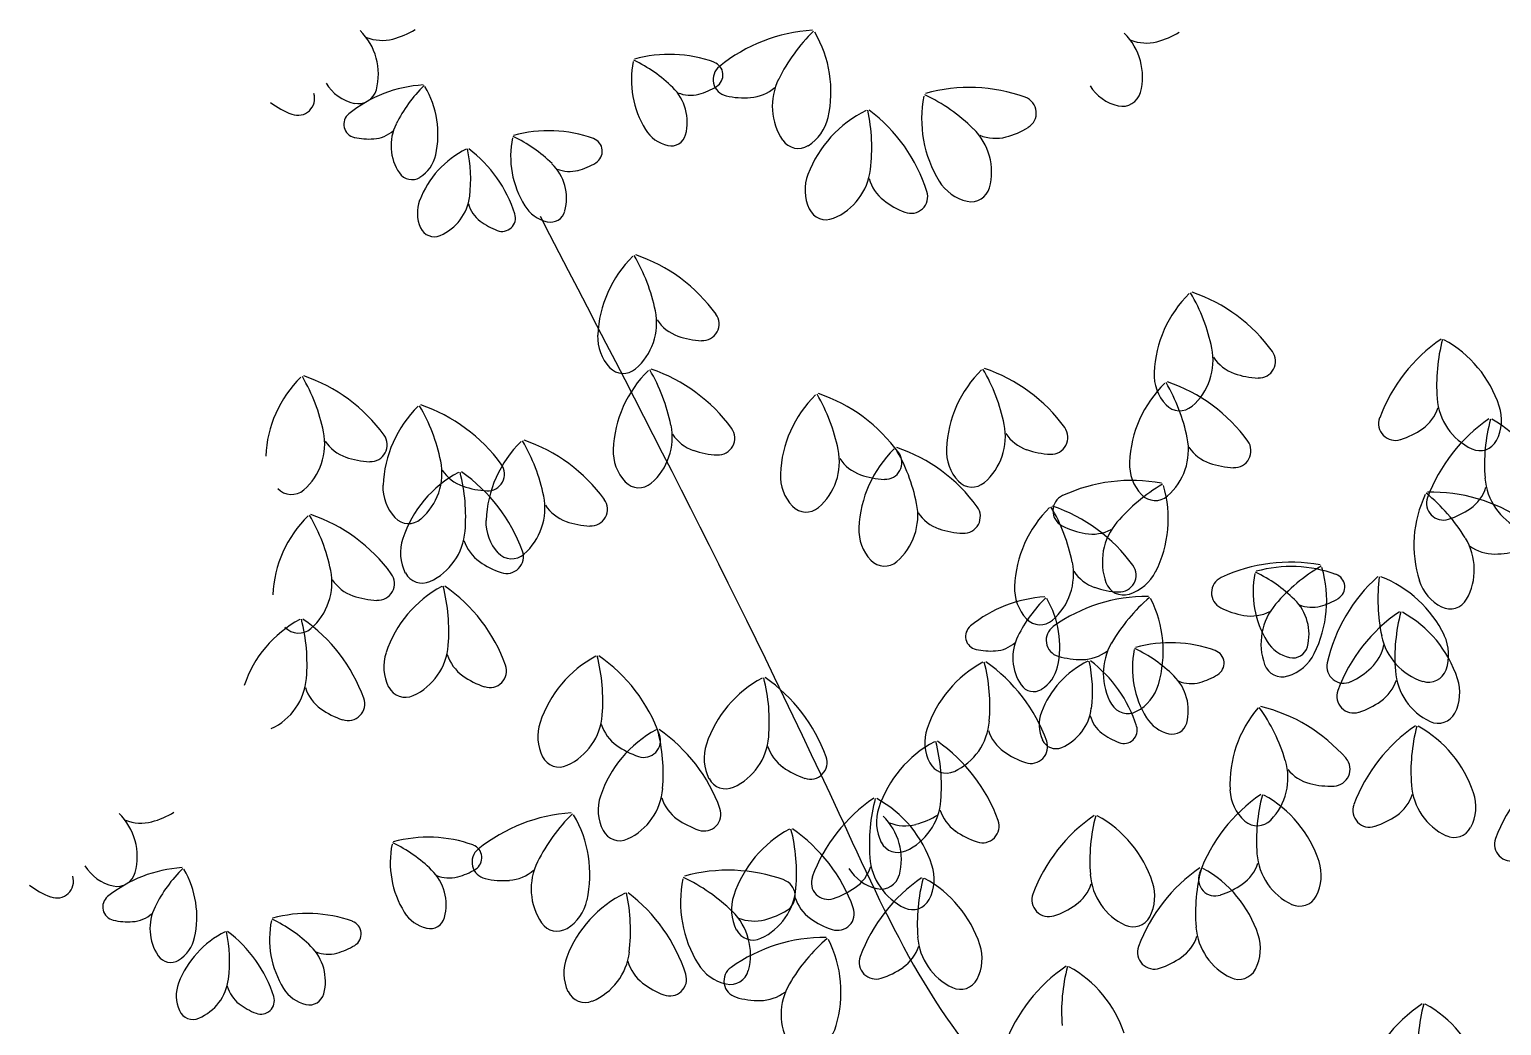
# Model space of a CAD drawing. Header units: millimetres. Extents: x 87938 to 265635, y 330093 to 434310.
# Drawn here: x 128490 to 129537, y 385692 to 386401 of the extents above; entities that cross this region are included whole.
import ezdxf

# ---------------------------------------------------------------- set-up
doc = ezdxf.new("R2010")
doc.units = ezdxf.units.MM

# ---------------------------------------------------------------- blocks, each defined once
blk = doc.blocks.new('A$C375B4AEE')
for centre, radius, start, end in [((223.7, 4845.8), 43.4, 345.1277, 45.5062), ((269.8, 4899.4), 29.6, 247.9291, 284.7688), ((262.3, 4927.7), 58.9, 284.7688, 301.656), ((583.4, 4760.1), 117.2, 93.6396, 128.9153), ((665.5, 4785.8), 126.8, 134.427, 153.5598), ((505.5, 4833.2), 83.7, 347.348, 30.4957), ((767.5, 4843.9), 43.4, 345.1277, 45.5062), ((806.1, 4925.8), 58.9, 284.7688, 301.656), ((813.6, 4897.5), 29.6, 247.9291, 284.7688), ((514, 4841.6), 66.9, 168.5702, 211.718), ((405.4, 4763.9), 101.5, 45.5062, 64.6389), ((474.2, 4766), 93.8, 70.1506, 105.4264), ((517.2, 4842), 11.9, 128.9154, 257.845), ((502.8, 4845.2), 9.54, 301.221, 70.1506), ((590.8, 4822.9), 43.4, 153.5598, 213.9383), ((209.8, 4828.4), 11.9, 248.7823, 17.7116), ((256.9, 4856), 31.8, 211.718, 257.1334), ((304.9, 4744.5), 93.8, 93.6396, 128.9153), ((252.8, 4838.1), 13.3, 257.1334, 345.1277), ((370.6, 4765.1), 101.5, 134.427, 153.5598), ((242.6, 4803), 66.9, 347.348, 30.4958), ((452.2, 4811.6), 34.7, 345.1277, 45.5062), ((489.1, 4854.5), 23.7, 247.9291, 284.7688), ((483.1, 4877.1), 47.1, 284.7688, 301.656), ((527.5, 4887.8), 58.9, 257.41, 274.2972), ((529.7, 4858.6), 29.6, 274.2972, 311.1369), ((737.4, 4813.6), 83.7, 168.5702, 211.718), ((601.6, 4716.5), 126.8, 45.5062, 64.6389), ((687.6, 4719.1), 117.2, 70.1507, 105.4264), ((800.6, 4854.2), 31.8, 211.718, 257.1334), ((796.5, 4836.2), 13.3, 257.1334, 345.1277), ((226.3, 4872.3), 58.9, 232.3299, 249.2171), ((651.1, 4744.8), 83.7, 116.1314, 159.2791), ((491.4, 4793.3), 126.8, 353.0673, 12.2001), ((545.8, 4726.6), 117.2, 17.7118, 52.9875), ((723.4, 4818.1), 11.9, 301.2211, 70.1507), ((252, 4810.1), 9.54, 128.9155, 257.8449), ((310.8, 4794.8), 34.7, 153.5598, 213.9384), ((556.1, 4821.8), 31.8, 301.9326, 347.348), ((260.2, 4846.7), 47.1, 257.41, 274.2972), ((262, 4823.3), 23.7, 274.2972, 311.1369), ((428.1, 4787.3), 66.9, 168.5702, 211.718), ((319.5, 4709.7), 101.5, 45.5062, 64.6389), ((388.3, 4711.7), 93.8, 70.1506, 105.4264), ((416.9, 4790.9), 9.54, 301.221, 70.1506), ((478.7, 4819.8), 25.4, 211.7179, 257.1334), ((475.4, 4805.4), 10.7, 257.1334, 345.1275), ((565.9, 4806.2), 13.3, 213.9383, 301.9325), ((660.1, 4776), 43.4, 345.1277, 45.5062), ((706.2, 4829.7), 29.6, 247.9291, 284.7688), ((698.7, 4858), 58.9, 284.7688, 301.656), ((359.1, 4732.3), 66.9, 116.1314, 159.2792), ((283.1, 4793.9), 25.4, 301.9326, 347.3479), ((231.3, 4771.1), 101.5, 353.0673, 12.2001), ((274.9, 4717.7), 93.8, 17.7118, 52.9875), ((366.3, 4757.3), 34.7, 345.1277, 45.5062), ((403.1, 4800.2), 23.7, 247.9291, 284.7688), ((397.1, 4822.8), 47.1, 284.7688, 301.656), ((574.2, 4783.2), 43.4, 292.6888, 353.0673), ((290.9, 4781.4), 10.7, 213.9382, 301.9326), ((602.5, 4763.2), 31.8, 159.2791, 204.6946), ((644.8, 4779.4), 29.6, 195.4903, 232.3299), ((693.2, 4786.3), 31.8, 211.718, 257.1334), ((297.6, 4763), 34.7, 292.6889, 353.0673), ((646.1, 4758.6), 11.9, 248.7822, 17.7116), ((689.1, 4768.3), 13.3, 257.1334, 345.1277), ((320.2, 4747), 25.4, 159.2791, 204.6945), ((354, 4759.9), 23.7, 195.4903, 232.33), ((355.1, 4743.4), 9.54, 248.7821, 17.7116), ((392.8, 4765.5), 25.4, 211.7179, 257.1334), ((389.5, 4751.1), 10.7, 257.1334, 345.1275), ((585.8, 4755.5), 13.3, 204.6945, 292.6888), ((662.7, 4802.6), 58.9, 232.3299, 249.2171), ((306.8, 4740.8), 10.7, 204.6944, 292.6889), ((368.4, 4778.5), 47.1, 232.3299, 249.2171), ((506.8, 4656.4), 83.7, 134.4245, 177.5723), ((339.9, 4652.3), 126.8, 11.3604, 30.4932), ((412.6, 4606.1), 117.2, 36.0049, 71.2807), ((902.8, 4629.9), 83.7, 134.4245, 177.5723), ((735.9, 4625.7), 126.8, 11.3604, 30.4932), ((808.6, 4579.5), 117.2, 36.0049, 71.2807), ((421.7, 4668.7), 43.4, 310.982, 11.3604), ((497.7, 4668), 11.9, 267.0753, 36.0051), ((490, 4687.3), 29.6, 213.7834, 250.6231), ((454.9, 4658.6), 31.8, 177.5723, 222.9878), ((499.7, 4714.9), 58.9, 250.6231, 267.5103), ((1089.6, 4560.4), 117.2, 124.4099, 159.6857), ((1147, 4624.6), 126.8, 165.1974, 184.3302), ((985.2, 4583.4), 83.7, 18.1183, 61.2661), ((817.7, 4642.2), 43.4, 310.9819, 11.3604), ((886, 4660.7), 29.6, 213.7834, 250.6231), ((893.7, 4641.4), 11.9, 267.0755, 36.0051), ((176.3, 4520), 117.2, 36.0049, 71.2807), ((441.4, 4646.1), 13.3, 222.9877, 310.9819), ((517.8, 4575.1), 83.7, 134.4245, 177.5723), ((350.9, 4571), 126.8, 11.3604, 30.4932), ((423.6, 4524.8), 117.2, 36.0049, 71.2807), ((755, 4575.6), 83.7, 134.4245, 177.5723), ((588.1, 4571.5), 126.8, 11.3604, 30.4932), ((660.8, 4525.3), 117.2, 36.0049, 71.2807), ((850.9, 4632.1), 31.8, 177.5723, 222.9878), ((895.7, 4688.3), 58.9, 250.6231, 267.5103), ((270.5, 4570.3), 83.7, 134.4245, 177.5723), ((103.7, 4566.2), 126.8, 11.3604, 30.4932), ((885.3, 4566), 83.7, 134.4245, 177.5723), ((718.4, 4561.9), 126.8, 11.3604, 30.4932), ((791.1, 4515.7), 117.2, 36.0049, 71.2807), ((259.7, 4499.3), 117.2, 36.0049, 71.2807), ((636.8, 4557.7), 83.7, 134.4245, 177.5723), ((470, 4553.6), 126.8, 11.3604, 30.4932), ((542.6, 4507.4), 117.2, 36.0049, 71.2807), ((837.4, 4619.5), 13.3, 222.9877, 310.982), ((1063.8, 4618.3), 43.4, 184.3302, 244.7086), ((354, 4549.6), 83.7, 134.4245, 177.5723), ((187.1, 4545.4), 126.8, 11.3604, 30.4932), ((990.8, 4597), 11.9, 159.6855, 288.6153), ((993.1, 4617.6), 29.6, 305.0674, 341.9073), ((1123.7, 4503.7), 117.2, 124.4099, 159.6857), ((1181.1, 4567.8), 126.8, 165.1974, 184.3302), ((1019.3, 4526.7), 83.7, 18.1183, 61.2661), ((1034.6, 4599.6), 31.8, 332.7028, 18.1184), ((185.5, 4582.6), 43.4, 310.9819, 11.3604), ((261.5, 4581.9), 11.9, 267.0754, 36.005), ((432.8, 4587.4), 43.4, 310.982, 11.3604), ((501, 4605.9), 29.6, 213.7834, 250.6231), ((508.8, 4586.7), 11.9, 267.0753, 36.0051), ((669.9, 4587.9), 43.4, 310.9819, 11.3604), ((738.2, 4606.4), 29.6, 213.7834, 250.6231), ((745.9, 4587.2), 11.9, 267.0755, 36.0051), ((976.3, 4641.6), 58.9, 288.1803, 305.0675), ((253.7, 4601.1), 29.6, 213.7834, 250.6231), ((427.3, 4524.6), 83.7, 134.4245, 177.5723), ((260.4, 4520.4), 126.8, 11.3604, 30.4932), ((333.1, 4474.2), 117.2, 36.0049, 71.2807), ((466, 4577.3), 31.8, 177.5723, 222.9878), ((551.8, 4570), 43.4, 310.982, 11.3604), ((692.7, 4519.3), 83.7, 134.4245, 177.5723), ((525.8, 4515.2), 126.8, 11.3604, 30.4932), ((598.4, 4469), 117.2, 36.0049, 71.2807), ((703.1, 4577.8), 31.8, 177.5723, 222.9878), ((747.9, 4634.1), 58.9, 250.6231, 267.5103), ((800.2, 4578.3), 43.4, 310.9819, 11.3604), ((868.5, 4596.8), 29.6, 213.7834, 250.6231), ((876.2, 4577.6), 11.9, 267.0755, 36.0051), ((1051, 4591.1), 13.3, 244.7086, 332.7027), ((263.4, 4628.8), 58.9, 250.6231, 267.5103), ((268.9, 4561.9), 43.4, 310.9819, 11.3604), ((344.9, 4561.1), 11.9, 267.0753, 36.0051), ((510.7, 4633.6), 58.9, 250.6231, 267.5103), ((620, 4588.6), 29.6, 213.7834, 250.6231), ((627.8, 4569.3), 11.9, 267.0755, 36.0051), ((833.4, 4568.2), 31.8, 177.5723, 222.9878), ((878.2, 4624.5), 58.9, 250.6231, 267.5103), ((363.8, 4488.7), 83.7, 118.3446, 161.4923), ((337.1, 4580.4), 29.6, 213.7834, 250.6231), ((202.4, 4530.9), 126.8, 355.2805, 14.4133), ((259.4, 4466.4), 117.2, 19.925, 55.2007), ((585, 4559.9), 31.8, 177.5723, 222.9878), ((629.7, 4616.2), 58.9, 250.6231, 267.5103), ((1097.9, 4561.5), 43.4, 184.3302, 244.7086), ((205.2, 4559.9), 13.3, 222.9876, 310.9819), ((302.1, 4551.8), 31.8, 177.5723, 222.9877), ((346.9, 4608.1), 58.9, 250.6231, 267.5103), ((452.5, 4564.7), 13.3, 222.9877, 310.9819), ((689.6, 4565.2), 13.3, 222.9877, 310.982), ((803.2, 4439.4), 117.2, 79.5427, 114.8184), ((889.1, 4444.4), 126.8, 120.3301, 139.4629), ((745.5, 4529.3), 83.7, 333.251, 16.3987), ((932.3, 4449.6), 126.8, 31.4092, 50.542), ((1016.4, 4431.1), 117.2, 56.0537, 91.3294), ((1027.2, 4560.9), 29.6, 305.0674, 341.9073), ((342.2, 4536.9), 43.4, 310.982, 11.3604), ((410.5, 4555.4), 29.6, 213.7834, 250.6231), ((418.2, 4536.1), 11.9, 267.0753, 36.0051), ((571.5, 4547.4), 13.3, 222.9877, 310.9819), ((607.6, 4531.6), 43.4, 310.9819, 11.3604), ((683.6, 4530.9), 11.9, 267.0755, 36.0051), ((803.4, 4477.6), 83.7, 134.4245, 177.5723), ((636.5, 4473.5), 126.8, 11.3604, 30.4932), ((709.2, 4427.3), 117.2, 36.0049, 71.2807), ((759, 4535), 11.9, 114.8186, 243.7477), ((819.9, 4555.6), 13.3, 222.9877, 310.982), ((1087.7, 4510.6), 83.7, 154.4733, 197.6211), ((1024.9, 4540.3), 11.9, 159.6855, 288.6153), ((1010.4, 4584.9), 58.9, 288.1803, 305.0675), ((275.6, 4471.6), 83.7, 134.4245, 177.5723), ((108.8, 4467.5), 126.8, 11.3604, 30.4932), ((181.4, 4421.3), 117.2, 36.0049, 71.2807), ((288.6, 4539.2), 13.3, 222.9876, 310.9819), ((375.4, 4526.8), 31.8, 177.5723, 222.9878), ((420.2, 4583), 58.9, 250.6231, 267.5103), ((675.8, 4550.1), 29.6, 213.7834, 250.6231), ((825.7, 4498.6), 43.4, 139.4629, 199.8413), ((285.5, 4524), 43.4, 294.902, 355.2805), ((640.8, 4521.5), 31.8, 177.5723, 222.9878), ((685.6, 4577.8), 58.9, 250.6231, 267.5103), ((780.2, 4576.9), 58.9, 243.313, 260.2003), ((775.2, 4548), 29.6, 260.2003, 297.04), ((1003.6, 4493), 43.4, 331.0307, 31.4092), ((314.6, 4505.1), 31.8, 161.4923, 206.9078), ((356.2, 4522.9), 29.6, 197.7034, 234.5432), ((362, 4514.2), 13.3, 222.9877, 310.9819), ((358.4, 4502.3), 11.9, 250.9954, 19.9249), ((1061.3, 4533.8), 29.6, 233.8322, 270.6718), ((1061, 4563.1), 58.9, 270.6718, 287.559), ((373.2, 4546.8), 58.9, 234.5431, 251.4304), ((627.3, 4508.9), 13.3, 222.9877, 310.982), ((718.4, 4489.9), 43.4, 310.9819, 11.3604), ((794.4, 4489.2), 11.9, 267.0755, 36.0051), ((916.1, 4381.2), 117.2, 79.5426, 114.8184), ((916.7, 4401.5), 93.8, 70.1507, 105.4264), ((1002, 4386.1), 126.8, 120.3301, 139.4629), ((858.3, 4471), 83.7, 333.251, 16.3987), ((190.6, 4483.9), 43.4, 310.9819, 11.3604), ((258.8, 4502.4), 29.6, 213.7834, 250.6231), ((266.6, 4483.2), 11.9, 267.0754, 36.005), ((298.2, 4496.8), 13.3, 206.9077, 294.902), ((786.6, 4508.4), 29.6, 213.7834, 250.6231), ((791.8, 4506), 31.8, 287.8356, 333.2511), ((871.9, 4476.7), 11.9, 114.8186, 243.7477), ((956.5, 4477.2), 66.9, 168.5702, 211.718), ((847.9, 4399.5), 101.5, 45.5062, 64.6389), ((1056.7, 4401), 117.2, 131.9815, 167.2573), ((945.3, 4480.8), 9.54, 301.2212, 70.1508), ((1105.2, 4472.1), 126.8, 172.769, 191.9018), ((950.3, 4410), 83.7, 25.6898, 68.8377), ((1038.2, 4494.9), 31.8, 197.6211, 243.0364), ((268.5, 4530.1), 58.9, 250.6231, 267.5103), ((351.9, 4407.5), 83.7, 118.3446, 161.4923), ((190.4, 4449.7), 126.8, 355.2805, 14.4133), ((247.4, 4385.2), 117.2, 19.925, 55.2007), ((747.4, 4380.1), 93.8, 93.6396, 128.9154), ((751.6, 4479.8), 31.8, 177.5723, 222.9878), ((814.8, 4356.9), 117.2, 89.8729, 125.1487), ((796.3, 4536.1), 58.9, 250.6231, 267.5103), ((797.4, 4488.4), 13.3, 199.8415, 287.8357), ((813.1, 4400.6), 101.5, 134.427, 153.5598), ((685.1, 4438.6), 66.9, 347.348, 30.4958), ((898.5, 4377.1), 126.8, 130.6604, 149.7932), ((741.9, 4434.9), 83.7, 343.5813, 26.7291), ((893, 4518.6), 58.9, 243.313, 260.2002), ((888.1, 4489.7), 29.6, 260.2002, 297.04), ((938.6, 4440.3), 43.4, 139.4629, 199.8413), ((894.7, 4447.1), 34.7, 345.1277, 45.5062), ((931.5, 4490), 23.7, 247.9292, 284.7688), ((925.6, 4512.7), 47.1, 284.7688, 301.656), ((1059.9, 4366.5), 117.2, 124.4099, 159.6857), ((1029.8, 4478.5), 13.3, 243.0365, 331.0304), ((250.9, 4384), 83.7, 118.3446, 161.4923), ((89.5, 4426.2), 126.8, 355.2805, 14.4133), ((146.5, 4361.7), 117.2, 19.925, 55.2007), ((694.5, 4445.6), 9.54, 128.9153, 257.8448), ((738.1, 4467.2), 13.3, 222.9877, 310.982), ((754.2, 4442.9), 11.9, 125.1488, 254.0782), ((1117.3, 4430.6), 126.8, 165.1974, 184.3302), ((955.6, 4389.4), 83.7, 18.1183, 61.2661), ((210.3, 4461.2), 13.3, 222.9876, 310.9819), ((753.3, 4430.4), 34.7, 153.5598, 213.9383), ((1023.5, 4454.9), 43.4, 191.9018, 252.2802), ((997, 4432.5), 31.8, 340.2745, 25.69), ((302.7, 4423.9), 31.8, 161.4923, 206.9078), ((273.6, 4442.8), 43.4, 294.902, 355.2805), ((344.3, 4441.7), 29.6, 197.7034, 234.5432), ((357, 4335.6), 117.2, 19.925, 55.2007), ((702.7, 4482.3), 47.1, 257.41, 274.2972), ((704.5, 4458.9), 23.7, 274.2972, 311.1369), ((767.8, 4458.7), 29.6, 270.5305, 307.3701), ((826.4, 4419.1), 43.4, 149.7932, 210.1716), ((870.6, 4422.9), 66.9, 168.5702, 211.718), ((762, 4345.2), 101.5, 45.5062, 64.6389), ((830.8, 4347.3), 93.8, 70.1507, 105.4264), ((859.4, 4426.5), 9.54, 301.2212, 70.1508), ((921.2, 4455.3), 25.4, 211.718, 257.1334), ((904.7, 4447.7), 31.8, 287.8356, 333.2511), ((917.9, 4441), 10.7, 257.1336, 345.1276), ((953.5, 4445), 29.6, 312.639, 349.4788), ((346.4, 4421.1), 11.9, 250.9954, 19.9249), ((461.5, 4357.8), 83.7, 118.3446, 161.4923), ((300, 4400.1), 126.8, 355.2805, 14.4133), ((737, 4353.5), 83.7, 118.3446, 161.4923), ((575.5, 4395.7), 126.8, 355.2805, 14.4133), ((632.5, 4331.2), 117.2, 19.925, 55.2007), ((801.5, 4367.9), 66.9, 116.1314, 159.2792), ((725.6, 4429.5), 25.4, 301.9326, 347.3479), ((767.5, 4488), 58.9, 253.6434, 270.5305), ((673.8, 4406.6), 101.5, 353.0673, 12.2001), ((717.3, 4353.3), 93.8, 17.7117, 52.9875), ((910.3, 4430.1), 13.3, 199.8415, 287.8356), ((954, 4424.2), 11.9, 167.2572, 296.1866), ((933.7, 4466.5), 58.9, 295.7519, 312.6391), ((1014.4, 4426.3), 13.3, 252.2801, 340.2746), ((172.6, 4419.3), 43.4, 294.902, 355.2805), ((361.3, 4465.6), 58.9, 234.5431, 251.4304), ((579.9, 4342.3), 83.7, 118.3446, 161.4923), ((418.5, 4384.5), 126.8, 355.2805, 14.4133), ((475.5, 4320), 117.2, 19.925, 55.2007), ((733.4, 4417), 10.7, 213.9381, 301.9324), ((791.7, 4420.3), 31.8, 298.166, 343.5814), ((808.8, 4392.8), 34.7, 345.1277, 45.5062), ((845.6, 4435.7), 23.7, 247.9292, 284.7688), ((839.6, 4458.4), 47.1, 284.7688, 301.656), ((963.4, 4423.7), 29.6, 305.0674, 341.9073), ((1034.1, 4424.3), 43.4, 184.3302, 244.7086), ((1004.9, 4405.6), 31.8, 332.7028, 18.1184), ((243.3, 4418.2), 29.6, 197.7034, 234.5432), ((245.5, 4397.6), 11.9, 250.9953, 19.9249), ((286.3, 4415.6), 13.3, 206.9077, 294.902), ((961.1, 4403), 11.9, 159.6855, 288.6153), ((260.3, 4442.1), 58.9, 234.5431, 251.4304), ((762.7, 4382.6), 25.4, 159.2791, 204.6945), ((740, 4398.6), 34.7, 292.6888, 353.0673), ((800.4, 4404), 13.3, 210.1714, 298.166), ((956.8, 4340.3), 83.7, 139.5158, 182.6636), ((790.9, 4321.3), 126.8, 16.4517, 35.5845), ((867.4, 4281.8), 117.2, 41.0962, 76.3719), ((946.6, 4447.6), 58.9, 288.1803, 305.0675), ((1021.3, 4397.1), 13.3, 244.7086, 332.7027), ((412.3, 4374.3), 31.8, 161.4923, 206.9078), ((383.2, 4393.2), 43.4, 294.902, 355.2805), ((453.9, 4392.1), 29.6, 197.7034, 234.5432), ((400, 4283.1), 117.2, 19.925, 55.2007), ((687.8, 4369.9), 31.8, 161.4923, 206.9078), ((658.7, 4388.8), 43.4, 294.902, 355.2805), ((796.5, 4395.5), 23.7, 195.4903, 232.3299), ((797.6, 4378.9), 9.54, 248.7821, 17.7116), ((835.3, 4401.1), 25.4, 211.718, 257.1334), ((832, 4386.7), 10.7, 257.1336, 345.1276), ((1071.3, 4285.2), 117.2, 124.4099, 159.6857), ((1128.7, 4349.3), 126.8, 165.1974, 184.3302), ((966.9, 4308.2), 83.7, 18.1183, 61.2661), ((504.5, 4305.4), 83.7, 118.3446, 161.4923), ((456, 4371.4), 11.9, 250.9954, 19.9249), ((343, 4347.7), 126.8, 355.2805, 14.4133), ((501.6, 4377.6), 43.4, 294.902, 355.2805), ((702.5, 4297), 83.7, 118.3446, 161.4923), ((541, 4339.2), 126.8, 355.2805, 14.4133), ((598, 4274.7), 117.2, 19.925, 55.2007), ((729.4, 4387.7), 29.6, 197.7034, 234.5431), ((731.5, 4367.1), 11.9, 250.9954, 19.925), ((749.3, 4376.4), 10.7, 204.6944, 292.6889), ((810.8, 4414.1), 47.1, 232.33, 249.2172), ((395.8, 4365.9), 13.3, 206.9077, 294.902), ((470.9, 4416), 58.9, 234.5431, 251.4304), ((530.7, 4358.7), 31.8, 161.4923, 206.9078), ((572.3, 4376.5), 29.6, 197.7034, 234.5432), ((574.5, 4355.9), 11.9, 250.9954, 19.9249), ((746.4, 4411.6), 58.9, 234.5431, 251.4304), ((946.7, 4351), 11.9, 272.1665, 41.0962), ((589.3, 4400.4), 58.9, 234.5431, 251.4304), ((671.3, 4361.6), 13.3, 206.9076, 294.9022), ((871, 4345), 43.4, 316.0732, 16.4517), ((937.3, 4369.5), 29.6, 218.8746, 255.7143), ((1172.1, 4261), 117.2, 124.4099, 159.6857), ((514.3, 4350.4), 13.3, 206.9077, 294.902), ((944.5, 4397.9), 58.9, 255.7144, 272.6015), ((1045.5, 4343), 43.4, 184.3302, 244.7086), ((455.3, 4321.9), 31.8, 161.4923, 206.9078), ((426.2, 4340.8), 43.4, 294.902, 355.2805), ((496.9, 4339.7), 29.6, 197.7034, 234.5432), ((685.8, 4233.8), 117.2, 124.4099, 159.6857), ((743.3, 4297.9), 126.8, 165.1974, 184.3302), ((581.5, 4256.8), 83.7, 18.1183, 61.2661), ((624.2, 4332.3), 43.4, 294.902, 355.2805), ((961.3, 4236.3), 117.2, 124.4099, 159.6857), ((904.9, 4337.8), 31.8, 182.6635, 228.079), ((1018.8, 4300.4), 126.8, 165.1974, 184.3302), ((857, 4259.3), 83.7, 18.1183, 61.2661), ((974.8, 4342.4), 29.6, 305.0674, 341.9073), ((1016.3, 4324.3), 31.8, 332.7028, 18.1184), ((52.1, 4288.7), 43.4, 345.1277, 45.5062), ((90.7, 4370.6), 58.9, 284.7688, 301.656), ((411.8, 4203), 117.2, 93.6396, 128.9153), ((493.9, 4228.7), 126.8, 134.427, 153.5598), ((333.9, 4276.1), 83.7, 347.348, 30.4957), ((499, 4319), 11.9, 250.9954, 19.9249), ((653.3, 4313.4), 31.8, 161.4923, 206.9078), ((595.9, 4286.8), 43.4, 345.1277, 45.5062), ((634.5, 4368.8), 58.9, 284.7688, 301.656), ((694.9, 4331.2), 29.6, 197.7034, 234.5431), ((842.8, 4221.5), 117.2, 124.4099, 159.6857), ((900.2, 4285.6), 126.8, 165.1974, 184.3302), ((738.5, 4244.5), 83.7, 18.1183, 61.2661), ((972.5, 4321.7), 11.9, 159.6855, 288.6153), ((958, 4366.4), 58.9, 288.1803, 305.0675), ((98.2, 4342.3), 29.6, 247.9291, 284.7688), ((438.8, 4313.5), 13.3, 206.9077, 294.902), ((513.9, 4363.6), 58.9, 234.5431, 251.4304), ((599.3, 4234.7), 83.7, 118.3446, 161.4924), ((437.9, 4276.9), 126.8, 355.2805, 14.4133), ((494.9, 4212.4), 117.2, 19.925, 55.2007), ((642, 4340.4), 29.6, 247.9291, 284.7688), ((711.9, 4355.1), 58.9, 234.5431, 251.4304), ((697, 4310.6), 11.9, 250.9954, 19.925), ((892.6, 4324.1), 13.3, 228.0789, 316.0734), ((1032.6, 4315.8), 13.3, 244.7086, 332.7027), ((342.4, 4284.5), 66.9, 168.5702, 211.718), ((233.8, 4206.9), 101.5, 45.5062, 64.6389), ((302.6, 4208.9), 93.8, 70.1506, 105.4264), ((331.2, 4288.1), 9.54, 301.221, 70.1506), ((636.8, 4305.1), 13.3, 206.9076, 294.9022), ((1073.3, 4297.6), 11.9, 159.6855, 288.6153), ((345.6, 4284.9), 11.9, 128.9154, 257.845), ((419.2, 4265.9), 43.4, 153.5598, 213.9383), ((660.1, 4291.6), 43.4, 184.3302, 244.7087), ((935.6, 4294.1), 43.4, 184.3302, 244.7086), ((906.3, 4275.4), 31.8, 332.7028, 18.1184), ((38.2, 4271.3), 11.9, 248.7823, 17.7116), ((85.3, 4299), 31.8, 211.718, 257.1334), ((133.3, 4187.4), 93.8, 93.6396, 128.9153), ((81.2, 4281), 13.3, 257.1334, 345.1277), ((199, 4208), 101.5, 134.427, 153.5598), ((71, 4245.9), 66.9, 347.348, 30.4958), ((280.6, 4254.5), 34.7, 345.1277, 45.5062), ((317.4, 4297.4), 23.7, 247.9291, 284.7688), ((311.5, 4320), 47.1, 284.7688, 301.656), ((358.1, 4301.5), 29.6, 274.2972, 311.1369), ((516, 4162), 117.2, 70.1507, 105.4264), ((629, 4297.1), 31.8, 211.718, 257.1334), ((589.4, 4291), 29.6, 305.0675, 341.9073), ((624.9, 4279.1), 13.3, 257.1334, 345.1277), ((630.8, 4272.9), 31.8, 332.7028, 18.1184), ((817, 4279.3), 43.4, 184.3302, 244.7087), ((918, 4184.2), 117.2, 124.4099, 159.6857), ((975.4, 4248.3), 126.8, 165.1974, 184.3302), ((862.6, 4272.8), 11.9, 159.6855, 288.6152), ((813.7, 4207.1), 83.7, 18.1183, 61.2661), ((864.9, 4293.5), 29.6, 305.0674, 341.9073), ((54.7, 4315.2), 58.9, 232.3299, 249.2171), ((355.9, 4330.7), 58.9, 257.41, 274.2972), ((565.8, 4256.5), 83.7, 168.5702, 211.718), ((430, 4159.4), 126.8, 45.5062, 64.6389), ((521, 4270.1), 43.4, 294.902, 355.2805), ((551.8, 4261), 11.9, 301.2211, 70.1507), ((587.1, 4270.3), 11.9, 159.6855, 288.6152), ((572.5, 4315), 58.9, 288.1803, 305.0675), ((719.9, 4177.1), 117.2, 124.4099, 159.6857), ((777.4, 4241.2), 126.8, 165.1974, 184.3302), ((615.6, 4200), 83.7, 18.1183, 61.2661), ((746.3, 4278.7), 29.6, 305.0675, 341.9073), ((787.8, 4260.6), 31.8, 332.7028, 18.1184), ((848, 4317.5), 58.9, 288.1803, 305.0675), ((80.4, 4253), 9.54, 128.9155, 257.8449), ((479.5, 4187.7), 83.7, 116.1314, 159.2791), ((384.5, 4264.7), 31.8, 301.9326, 347.348), ((319.7, 4236.2), 126.8, 353.0673, 12.2001), ((374.2, 4169.5), 117.2, 17.7118, 52.9875), ((550.1, 4251.2), 31.8, 161.4924, 206.9078), ((591.7, 4269), 29.6, 197.7034, 234.5431), ((647.2, 4264.4), 13.3, 244.7086, 332.7027), ((744.1, 4258.1), 11.9, 159.6855, 288.6152), ((729.5, 4302.7), 58.9, 288.1803, 305.0675), ((922.7, 4266.9), 13.3, 244.7086, 332.7027), ((88.6, 4289.6), 47.1, 257.41, 274.2972), ((90.4, 4266.2), 23.7, 274.2972, 311.1369), ((139.2, 4237.7), 34.7, 153.5598, 213.9384), ((256.5, 4230.2), 66.9, 168.5702, 211.718), ((147.9, 4152.6), 101.5, 45.5062, 64.6389), ((216.7, 4154.6), 93.8, 70.1506, 105.4264), ((307.1, 4262.7), 25.4, 211.7179, 257.1334), ((303.8, 4248.3), 10.7, 257.1334, 345.1275), ((488.5, 4219), 43.4, 345.1277, 45.5062), ((534.5, 4272.6), 29.6, 247.9291, 284.7688), ((527.1, 4300.9), 58.9, 284.7688, 301.656), ((608.7, 4292.8), 58.9, 234.5431, 251.4303), ((593.9, 4248.3), 11.9, 250.9954, 19.9249), ((804.2, 4252.2), 13.3, 244.7086, 332.7027), ((187.5, 4175.2), 66.9, 116.1314, 159.2792), ((59.7, 4214), 101.5, 353.0673, 12.2001), ((103.3, 4160.7), 93.8, 17.7118, 52.9875), ((245.3, 4233.8), 9.54, 301.221, 70.1506), ((394.3, 4249.1), 13.3, 213.9383, 301.9325), ((533.7, 4242.8), 13.3, 206.9079, 294.9019), ((892.2, 4242), 43.4, 184.3302, 244.7087), ((863, 4223.3), 31.8, 332.7028, 18.1184), ((111.5, 4236.8), 25.4, 301.9326, 347.3479), ((194.7, 4200.2), 34.7, 345.1277, 45.5062), ((225.5, 4265.8), 47.1, 284.7688, 301.656), ((585.5, 4114.2), 117.2, 89.8729, 125.1487), ((669.2, 4134.5), 126.8, 130.6604, 149.7932), ((512.6, 4192.3), 83.7, 343.5813, 26.7291), ((623.5, 4234.3), 29.6, 305.0675, 341.9073), ((694.1, 4234.9), 43.4, 184.3302, 244.7087), ((664.9, 4216.2), 31.8, 332.7028, 18.1184), ((819.3, 4220.7), 11.9, 159.6855, 288.6152), ((821.5, 4241.4), 29.6, 305.0675, 341.9073), ((119.3, 4224.3), 10.7, 213.9382, 301.9326), ((231.5, 4243.1), 23.7, 247.9291, 284.7688), ((430.9, 4206.1), 31.8, 159.2791, 204.6946), ((402.6, 4226.1), 43.4, 292.6888, 353.0673), ((473.2, 4222.3), 29.6, 195.4903, 232.3299), ((521.6, 4229.2), 31.8, 211.718, 257.1334), ((621.2, 4213.6), 11.9, 159.6855, 288.6152), ((804.7, 4265.4), 58.9, 288.1803, 305.0675), ((125.9, 4205.9), 34.7, 292.6889, 353.0673), ((474.5, 4201.6), 11.9, 248.7822, 17.7116), ((524.9, 4200.3), 11.9, 125.1488, 254.0782), ((517.5, 4211.2), 13.3, 257.1334, 345.1277), ((606.6, 4258.2), 58.9, 288.1803, 305.0675), ((681.3, 4207.7), 13.3, 244.7086, 332.7027), ((822.7, 4114.1), 117.2, 124.4099, 159.6857), ((880.1, 4178.2), 126.8, 165.1974, 184.3302), ((718.3, 4137.1), 83.7, 18.1183, 61.2661), ((879.4, 4214.8), 13.3, 244.7086, 332.7027), ((148.6, 4189.9), 25.4, 159.2791, 204.6945), ((182.4, 4202.9), 23.7, 195.4903, 232.33), ((221.2, 4208.4), 25.4, 211.7179, 257.1334), ((217.9, 4194), 10.7, 257.1334, 345.1275), ((414.2, 4198.4), 13.3, 204.6945, 292.6888), ((491.1, 4245.5), 58.9, 232.3299, 249.2171), ((538.5, 4216), 29.6, 270.5305, 307.3701), ((597.1, 4176.5), 43.4, 149.7932, 210.1716), ((196.7, 4221.4), 47.1, 232.3299, 249.2171), ((183.5, 4186.3), 9.54, 248.7821, 17.7116), ((538.2, 4245.3), 58.9, 253.6434, 270.5305), ((1076.2, 4087.5), 117.2, 124.4099, 159.6857), ((1133.6, 4151.6), 126.8, 165.1974, 184.3302), ((971.9, 4110.5), 83.7, 18.1183, 61.2661), ((135.2, 4183.7), 10.7, 204.6944, 292.6889), ((562.4, 4177.6), 31.8, 298.166, 343.5814)]:
    blk.add_arc(centre, radius, start, end)
blk.add_spline([(382.1, 4744.6), (594.8, 4319.7), (716.3, 4122.5), (1096.1, 4031.4), (1643, 4001.1), (1977.2, 4046.6), (2341.7, 4001.1), (2493.6, 3894.9), (2691.1, 3773.5), (2843, 3621.7)], degree=3)

msp = doc.modelspace()

# ---------------------------------------------------------------- block references
msp.add_blockref('A$C375B4AEE', (128471, 381523.4))

doc.saveas('drawing.dxf')
